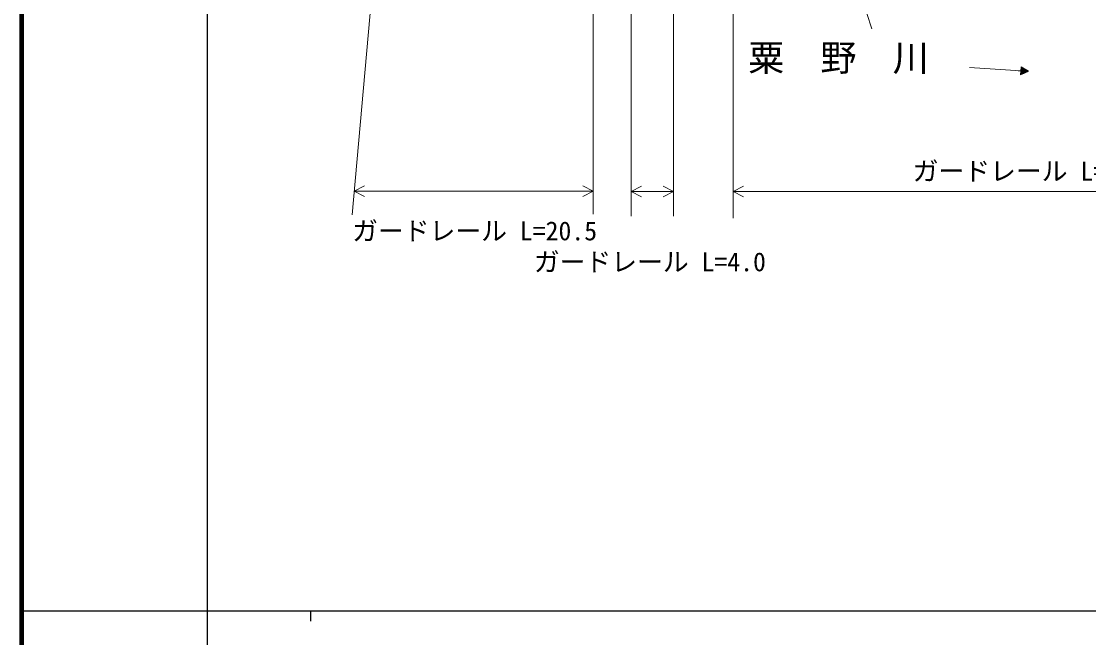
# Model space of a CAD drawing. Units: millimetres, scale not verified. Extents: x 40000 to 680000, y 20000 to 380000.
# Drawn here: x 40000 to 143380, y 202409 to 262071 of the extents above; entities that cross this region are included whole.
import ezdxf
from ezdxf.enums import TextEntityAlignment as Align

# ---------------------------------------------------------------- set-up
doc = ezdxf.new("R2010")
doc.units = ezdxf.units.MM
doc.header["$LTSCALE"] = 1000
for name, color, linetype, lineweight in [('M-BGD', 7, 'Continuous', 13), ('M-STR-HTXT', 7, 'Continuous', 13), ('M-TTL', 2, 'Continuous', 140), ('M-TTL-BAND', 7, 'Continuous', 25)]:
    doc.layers.add(name, color=color, linetype=linetype, lineweight=lineweight)
doc.layers.add('M-BMK-HTXT', color=7, linetype='Continuous')
doc.styles.add('ＭＳ ゴシック', font='')
doc.styles.get('ＭＳ ゴシック').set_extended_font_data('MS Gothic')

msp = doc.modelspace()

# ---------------------------------------------------------------- linework, layer by layer
at = {"layer": 'M-BGD'}
for p, q in [((131828, 257592), (136818, 257281)), ((136841, 257656), (136794, 256907)), ((136827, 257431), (137276, 257403)), ((136829, 257456), (137228, 257431)), ((136830, 257481), (137180, 257459)), ((136832, 257506), (137131, 257487)), ((136833, 257531), (137083, 257515)), ((136835, 257556), (137035, 257543)), ((136836, 257581), (136986, 257571)), ((136838, 257606), (136938, 257599)), ((136840, 257631), (136890, 257627)), ((137566, 257235), (136841, 257656)), ((136568, 257297), (136818, 257281)), ((136794, 256907), (137566, 257235)), ((136796, 256932), (136846, 256929)), ((136798, 256957), (136897, 256951)), ((136799, 256982), (136949, 256972)), ((136801, 257007), (137000, 256994)), ((136802, 257032), (137052, 257016)), ((136804, 257057), (137103, 257038)), ((136805, 257082), (137155, 257060)), ((136807, 257107), (137206, 257082)), ((136808, 257132), (137258, 257104)), ((136810, 257156), (137309, 257125)), ((136812, 257181), (137361, 257147)), ((136813, 257206), (137412, 257169)), ((136815, 257231), (137463, 257191)), ((136816, 257256), (137515, 257213)), ((136818, 257281), (137566, 257235)), ((136819, 257306), (137518, 257263)), ((136821, 257331), (137470, 257291)), ((136822, 257356), (137421, 257319)), ((136824, 257381), (137373, 257347)), ((136826, 257406), (137325, 257375))]:
    msp.add_line(p, q, dxfattribs=at)
at = {"layer": 'M-STR-HTXT'}
for p, q in [((72043, 243352), (80055, 332702)), ((113146, 289901), (122372, 261355)), ((95385, 265879), (95385, 243415)), ((99079, 266179), (99079, 243215)), ((103173, 265879), (103173, 243215)), ((108963, 264681), (108963, 243015)), ((72247, 245627), (73247, 246147)), ((95385, 245627), (94385, 246147)), ((99079, 245611), (100079, 246131)), ((103173, 245611), (102173, 246131)), ((108963, 245611), (109963, 246131)), ((72247, 245627), (95385, 245627)), ((72247, 245627), (73247, 245107)), ((95385, 245627), (94385, 245107)), ((99079, 245611), (103173, 245611)), ((99079, 245611), (100079, 245091)), ((103173, 245611), (102173, 245091)), ((108963, 245611), (167426, 245611)), ((108963, 245611), (109963, 245091))]:
    msp.add_line(p, q, dxfattribs=at)
at = {"layer": 'M-TTL'}
msp.add_line((40000, 380000), (40000, 20000), dxfattribs=at)
at = {"layer": 'M-TTL-BAND'}
for p, q in [((58000, 370000), (58000, 20000)), ((40000, 205000), (579000, 205000)), ((68000, 205000), (68000, 204000))]:
    msp.add_line(p, q, dxfattribs=at)

# ---------------------------------------------------------------- texts
at = {"layer": 'M-BMK-HTXT', "style": 'ＭＳ ゴシック'}
msp.add_text('粟\u3000野\u3000川', height=2566, dxfattribs=at).set_placement((119147, 256496), align=Align.BOTTOM_CENTER)
at = {"layer": 'M-STR-HTXT', "style": 'ＭＳ ゴシック'}
for s, p in [('ガードレール L=81.0', (138195, 246111)), ('ガードレール L=20.5', (83903, 240320)), ('ガードレール L=4.0', (100876, 237325))]:
    msp.add_text(s, height=1833, dxfattribs=at).set_placement(p, align=Align.BOTTOM_CENTER)

doc.saveas('drawing.dxf')
